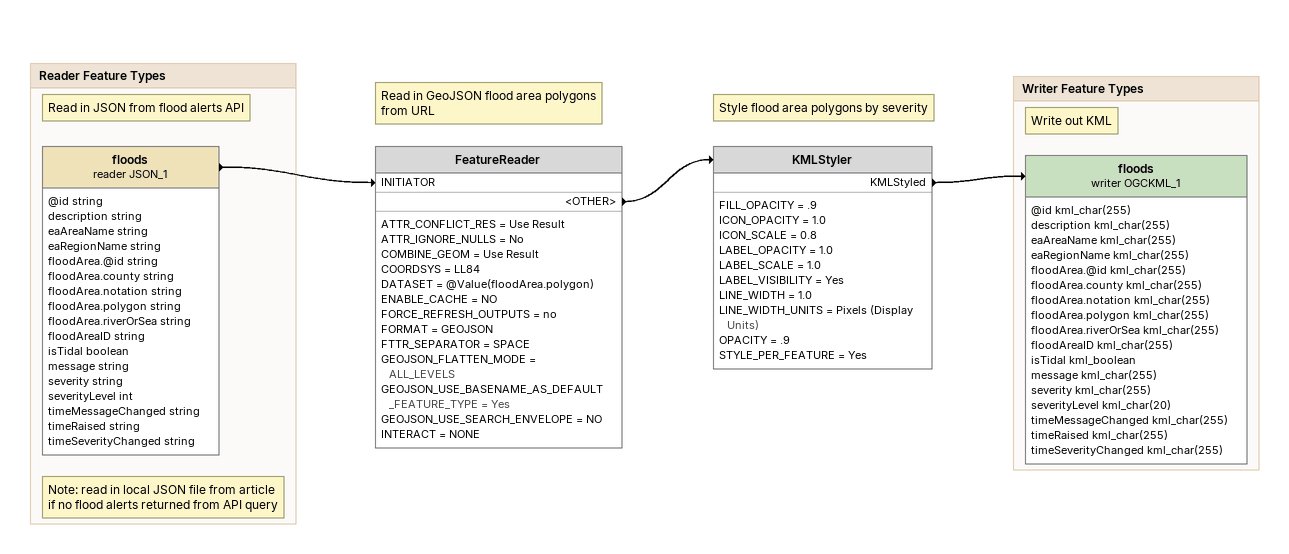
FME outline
Note: Read in GeoJSON flood area polygons from URL
FeatureReader
    ATTR_CONFLICT_RES = Use Result
    ATTR_IGNORE_NULLS = No
    COMBINE_GEOM = Use Result
    COORDSYS = LL84
    DATASET = @Value(floodArea.polygon)
    ENABLE_CACHE = NO
    FORCE_REFRESH_OUTPUTS = no
    FORMAT = GEOJSON
    FTTR_SEPARATOR = SPACE
    GEOJSON_FLATTEN_MODE = ALL_LEVELS
    GEOJSON_USE_BASENAME_AS_DEFAULT_FEATURE_TYPE = Yes
    GEOJSON_USE_SEARCH_ENVELOPE = NO
    INTERACT = NONE
    <OTHER> -> KMLStyler
Note: Style flood area polygons by severity
KMLStyler
    FILL_OPACITY = .9
    ICON_OPACITY = 1.0
    ICON_SCALE = 0.8
    LABEL_OPACITY = 1.0
    LABEL_SCALE = 1.0
    LABEL_VISIBILITY = Yes
    LINE_WIDTH = 1.0
    LINE_WIDTH_UNITS = Pixels (Display Units)
    OPACITY = .9
    STYLE_PER_FEATURE = Yes
    KMLStyled -> floods (writer OGCKML_1)

Bookmark: Reader Feature Types
Note: Read in JSON from flood alerts API
Note: Note: read in local JSON file from article if no flood alerts returned from API query
floods (reader JSON_1)
    attributes: @id string, description string, eaAreaName string, eaRegionName string, floodArea.@id string, floodArea.county string, floodArea.notation string, floodArea.polygon string, floodArea.riverOrSea string, floodAreaID string, isTidal boolean, message string, severity string, severityLevel int, timeMessageChanged string, timeRaised string, timeSeverityChanged string
    -> FeatureReader [INITIATOR]

Bookmark: Writer Feature Types
Note: Write out KML
floods (writer OGCKML_1)
    attributes: @id kml_char(255), description kml_char(255), eaAreaName kml_char(255), eaRegionName kml_char(255), floodArea.@id kml_char(255), floodArea.county kml_char(255), floodArea.notation kml_char(255), floodArea.polygon kml_char(255), floodArea.riverOrSea kml_char(255), floodAreaID kml_char(255), isTidal kml_boolean, message kml_char(255), severity kml_char(255), severityLevel kml_char(20), timeMessageChanged kml_char(255), timeRaised kml_char(255), timeSeverityChanged kml_char(255)
